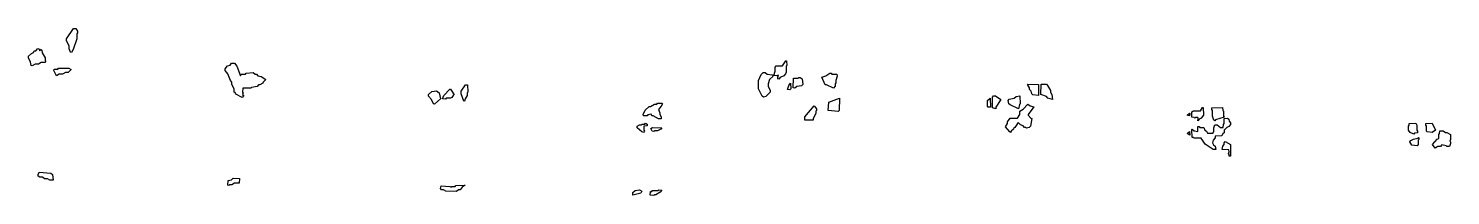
# Model space of a CAD drawing. Header units: millimetres. Extents: x 0 to 8843, y 0 to 1041.
import ezdxf

# ---------------------------------------------------------------- set-up
doc = ezdxf.new("R2010")
doc.units = ezdxf.units.MM
doc.layers.add('K', color=7, linetype='Continuous')

msp = doc.modelspace()

# ---------------------------------------------------------------- linework, layer by layer
at = {"layer": 'K'}
for points in [[(252.9, 914.1), (252.9, 929.6), (235.7, 965.9), (235.7, 976.3), (280.8, 1041.1), (293.7, 1041.1), (304.5, 1022.9), (304.5, 1012.5), (300.2, 1007.3), (300.2, 976.3), (278.8, 908.9), (268, 890.7), (261.5, 893.3), (252.9, 914.1)], [(12.9, 831.2), (0, 857.1), (0, 867.6), (19.3, 885.7), (32.2, 890.9), (36.5, 901.3), (45.1, 901.3), (57.9, 916.8), (64.5, 914.2), (70.8, 901.4), (75.1, 911.7), (83.8, 906.4), (85.9, 888.3), (103.1, 857.2), (103.1, 841.7), (107.4, 836.4), (100.9, 828.6), (79.4, 828.6), (62.3, 818.2), (40.8, 818.2), (23.7, 807.9), (17.2, 810.5), (12.9, 831.2)], [(1289.3, 631.8), (1285, 642.2), (1278.6, 644.8), (1278.6, 665.5), (1265.7, 691.4), (1265.7, 706.9), (1257.2, 717.3), (1240, 758.7), (1222.9, 779.4), (1222.9, 789.9), (1237.9, 808), (1255, 813.2), (1263.6, 823.6), (1280.9, 823.6), (1295.9, 805.4), (1319.4, 746.1), (1323.6, 756.3), (1349.3, 756.3), (1353.6, 761.4), (1396.6, 766.6), (1409.4, 756.3), (1418, 756.3), (1426.6, 745.9), (1448, 740.7), (1476, 722.5), (1458.8, 706.9), (1456.6, 699.1), (1439.4, 688.8), (1430.9, 688.8), (1422.3, 678.4), (1388, 673.2), (1383.7, 668), (1332.3, 668), (1330.2, 644.9), (1334.5, 639.7), (1330.2, 629.3), (1338.8, 624.1), (1328, 611), (1289.3, 631.8)], [(4660, 738.1), (4664.3, 743.3), (4662.2, 750.8), (4653.7, 745.7), (4634.3, 748.3), (4642.9, 774.3), (4642.9, 800.2), (4649.3, 808.1), (4687.9, 808.1), (4709.3, 839.1), (4713.8, 839.1), (4715.9, 810.5), (4711.6, 805.3), (4711.6, 769.1), (4707.3, 758.7), (4696.6, 745.7), (4675.2, 735.4), (4666.6, 725), (4660, 727.6), (4660, 738.1)], [(160.7, 787.3), (182.2, 787.3), (186.5, 792.5), (250.8, 792.5), (266, 784.7), (246.6, 766.4), (229.4, 766.4), (212.3, 756.1), (190.8, 756.1), (173.6, 745.7), (158.6, 779.5), (160.7, 787.3)], [(4557.2, 753.6), (4567.9, 766.6), (4580.8, 766.6), (4593.7, 756.3), (4623.7, 751.1), (4630.2, 743.2), (4608.8, 722.5), (4600.2, 696.6), (4600.2, 681.1), (4613.1, 655.2), (4613.1, 644.8), (4585.1, 616.3), (4570.1, 613.7), (4561.5, 618.9), (4540, 665.5), (4540, 717.4), (4557.2, 753.6)], [(4790.8, 735.6), (4799.4, 735.6), (4810.2, 727.7), (4814.5, 691.4), (4808, 683.6), (4778, 678.4), (4765.1, 668), (4754.3, 670.7), (4756.4, 730.4), (4786.5, 730.4), (4790.8, 735.6)], [(4934.3, 738.1), (4957.9, 745.9), (4983.6, 761.5), (4992.3, 761.5), (4996.6, 756.3), (5026.6, 756.3), (5028.8, 743.2), (5020.2, 717.3), (5020.2, 701.8), (5015.9, 696.6), (5015.9, 681.1), (5005.1, 668), (4962.2, 688.8), (4953.6, 688.8), (4934.3, 738.1)], [(2488.6, 618.9), (2488.6, 629.3), (2507.9, 647.5), (2538, 652.7), (2553, 639.7), (2561.6, 603.4), (2525.1, 569.6), (2518.6, 572.3), (2505.7, 598.2), (2488.6, 618.9)], [(2582.9, 624.2), (2619.3, 663.1), (2623.7, 663.1), (2640.9, 637.2), (2647.4, 634.5), (2632.3, 611.1), (2623.7, 605.9), (2598, 605.9), (2593.7, 600.7), (2574.2, 603.3), (2582.9, 624.2)], [(2690, 650), (2717.9, 689), (2730.9, 689), (2733.1, 644.8), (2728.8, 639.6), (2728.8, 624.1), (2715.9, 603.4), (2711.6, 587.8), (2707.2, 587.8), (2690, 634.5), (2690, 650)], [(4735.1, 657.7), (4720, 660.3), (4728.6, 686.3), (4739.5, 699.5), (4741.6, 665.5), (4735.1, 657.7)], [(6000.8, 621.6), (6013.7, 621.6), (6045.9, 598.3), (6015.9, 551.6), (6015.9, 541.1), (5994.3, 546.4), (5994.3, 613.8), (6000.8, 621.6)], [(6092.8, 593.1), (6099.3, 600.9), (6129.3, 606.1), (6142.2, 616.4), (6163.8, 621.7), (6165.9, 572.3), (6161.6, 567.1), (6157.3, 541.1), (6103.6, 564.5), (6097.1, 572.3), (6092.8, 593.1)], [(6238.6, 634.4), (6234.3, 650), (6225.7, 660.3), (6225.7, 670.7), (6212.8, 691.5), (6215.1, 694.1), (6281.6, 691.5), (6281.6, 624), (6245.1, 626.6), (6238.6, 634.4)], [(6330.8, 616.3), (6294.3, 629.2), (6296.4, 694.1), (6330.9, 694.1), (6337.3, 686.3), (6354.5, 655.2), (6354.5, 644.9), (6363.1, 629.3), (6367.4, 598.1), (6339.3, 605.9), (6330.8, 616.3)], [(3917.2, 479), (3885.1, 497.1), (3876.5, 497.1), (3872.2, 507.5), (3850.9, 502.3), (3846.6, 497.1), (3825, 497.1), (3822.9, 505), (3835.7, 531), (3859.3, 554.3), (3867.9, 554.3), (3893.6, 569.8), (3906.5, 569.8), (3910.8, 575), (3940.9, 575), (3943.1, 572.3), (3934.5, 556.7), (3917.4, 536.1), (3925.9, 515.4), (3925.9, 505), (3934.5, 489.5), (3934.5, 479), (3917.2, 479)], [(4900.2, 530.9), (4895.9, 525.7), (4895.9, 510.2), (4878.8, 479.1), (4878.8, 468.7), (4827.1, 468.7), (4827.1, 489.5), (4885.1, 559.5), (4900.2, 541.3), (4900.2, 530.9)], [(5035.1, 523), (4972.8, 530.8), (4977.1, 582.8), (5043.8, 606.1), (5041.6, 530.9), (5035.1, 523)], [(5964.3, 556.8), (5964.3, 593.1), (5979.5, 606.2), (5981.6, 551.5), (5968.6, 551.5), (5964.3, 556.8)], [(6088.6, 448.1), (6088.6, 458.4), (6103.6, 481.8), (6150.8, 481.8), (6165.7, 505), (6165.7, 525.8), (6185, 538.8), (6215.1, 569.9), (6228, 559.5), (6251.7, 551.7), (6217.3, 505), (6217.3, 499.9), (6232.3, 481.8), (6238.8, 479.2), (6230.2, 432.5), (6223.7, 424.7), (6206.5, 419.5), (6202.2, 424.6), (6193.6, 424.6), (6185, 435), (6167.9, 440.2), (6155.1, 455.7), (6133.7, 424.7), (6127.3, 422.1), (6125.2, 414.3), (6110.2, 401.4), (6108, 393.5), (6101.5, 396.2), (6075.7, 427.3), (6088.6, 448.1)], [(7253.7, 481.6), (7249.3, 486.8), (7234.3, 489.4), (7234.3, 520.6), (7245.1, 528.4), (7287.9, 528.4), (7300.8, 549.1), (7305.2, 549.1), (7307.3, 499.8), (7292.3, 481.6), (7279.4, 476.5), (7270.7, 465.8), (7272.9, 479.1), (7270.7, 486.8), (7258, 486.8), (7253.7, 481.6)], [(7362.9, 530.9), (7358.6, 536.1), (7358.6, 546.5), (7425.2, 549.1), (7427.3, 530.9), (7431.6, 525.8), (7431.6, 494.7), (7436, 489.4), (7382.3, 471.3), (7378, 466.1), (7371.4, 468.7), (7362.9, 494.6), (7362.9, 530.9)], [(3784.3, 422.1), (3784.3, 432.6), (3799.4, 440.4), (3812.2, 440.4), (3816.5, 445.6), (3833.6, 445.6), (3837.9, 450.8), (3846.6, 445.5), (3846.6, 435), (3827.3, 432.4), (3827.3, 406.7), (3831.7, 401.4), (3825.1, 393.6), (3814.3, 396.2), (3784.3, 422.1)], [(7219.4, 512.9), (7221.6, 510.2), (7219.5, 497.1), (7204.2, 499.8), (7219.4, 512.9)], [(7245.1, 362.5), (7236.4, 362.5), (7234.3, 411.8), (7236.5, 414.5), (7249.4, 404.1), (7270.7, 399), (7270.7, 430), (7279.4, 430), (7283.7, 424.8), (7309.5, 424.8), (7315.9, 406.7), (7324.5, 401.5), (7330.9, 388.6), (7365.1, 388.6), (7371.4, 396.3), (7371.4, 422.2), (7377.9, 440.4), (7390.8, 440.4), (7412.3, 424.8), (7429.3, 424.8), (7431.4, 442.9), (7435.7, 448.1), (7435.7, 479.2), (7455.1, 481.8), (7463.8, 476.6), (7465.9, 463.6), (7474.5, 453.3), (7474.5, 442.8), (7463.7, 429.8), (7450.9, 424.7), (7435.9, 406.6), (7435.9, 391), (7427.3, 385.8), (7420.9, 372.9), (7380.2, 370.3), (7380.2, 360), (7367.3, 344.4), (7363.1, 329), (7369.5, 316.1), (7380.2, 308.3), (7384.5, 287.4), (7367.2, 287.4), (7317.9, 321.1), (7292.2, 357.3), (7249.3, 357.3), (7245.1, 362.5)], [(8581.4, 432.6), (8585.7, 437.7), (8585.7, 448.1), (8626.6, 450.7), (8633.1, 437.7), (8633.1, 406.7), (8637.3, 401.5), (8637.3, 391), (8618, 388.4), (8613.7, 383.2), (8592.2, 393.6), (8581.4, 406.6), (8581.4, 432.6)], [(8692.9, 401.4), (8692.9, 432.5), (8688.6, 437.7), (8688.6, 448.1), (8729.4, 450.7), (8748.8, 406.6), (8729.4, 393.6), (8697.2, 396.2), (8692.9, 401.4)], [(3870, 417), (3880.8, 424.8), (3938.9, 422.2), (3932.3, 414.3), (3910.8, 403.9), (3893.7, 403.9), (3889.4, 398.7), (3878.6, 401.4), (3870, 417)], [(7204.2, 385.9), (7219.5, 399.1), (7221.6, 375.4), (7204.2, 385.9)], [(8592.2, 342), (8613.6, 352.3), (8639.3, 357.5), (8643.7, 362.8), (8645.9, 360.1), (8645.9, 349.6), (8641.6, 344.4), (8641.6, 318.6), (8635.1, 310.7), (8602.9, 313.3), (8590, 334.1), (8592.2, 342)], [(8770, 354.9), (8770, 380.8), (8774.3, 385.9), (8776.4, 404.1), (8798, 404.1), (8810.8, 393.8), (8819.4, 393.8), (8843.1, 380.8), (8843.1, 349.6), (8838.8, 339.3), (8843.1, 334.2), (8843.1, 323.7), (8836.6, 305.5), (8819.3, 305.5), (8815, 310.7), (8789.4, 315.9), (8780.9, 305.5), (8763.7, 305.5), (8746.5, 295.1), (8731.4, 318.6), (8759.3, 352.3), (8770, 354.9)], [(7463.6, 284.8), (7422.8, 287.4), (7427.1, 308.3), (7435.7, 318.6), (7435.7, 329), (7442.2, 336.8), (7474.5, 318.6), (7474.5, 246), (7465.7, 246), (7465.7, 256.4), (7461.4, 261.6), (7465.7, 272), (7463.6, 284.8)], [(117.9, 103.6), (100.8, 103.6), (87.9, 113.9), (70.8, 113.9), (60, 121.8), (60, 132.2), (66.5, 145.2), (139.4, 140), (150.2, 132.2), (154.5, 95.8), (132.9, 95.8), (117.9, 103.6)], [(1240, 64.8), (1242.1, 93.4), (1263.6, 98.6), (1272.2, 109), (1313.1, 106.4), (1310.9, 77.7), (1280.8, 77.7), (1263.7, 67.3), (1250.9, 67.3), (1246.6, 62.1), (1240, 64.8)], [(2567.9, 36.3), (2561.4, 44.1), (2565.7, 59.8), (2619.4, 57.2), (2627.9, 52), (2632.2, 57.2), (2653.6, 57.2), (2657.9, 62.3), (2716.2, 65), (2696.6, 51.8), (2683.7, 36.3), (2675.1, 36.3), (2662.3, 25.9), (2595.8, 28.5), (2580.8, 36.3), (2567.9, 36.3)], [(3758.6, 18.3), (3773.6, 31.3), (3799.4, 36.5), (3814.5, 28.6), (3808, 15.6), (3758.6, 2.6), (3758.6, 18.3)], [(3867.9, 26.1), (3876.5, 26.1), (3880.8, 31.3), (3915.1, 31.3), (3919.3, 36.5), (3938.9, 33.8), (3928, 20.7), (3902.3, 5.2), (3893.7, 5.2), (3889.4, 0), (3865.7, 2.6), (3867.9, 26.1)]]:
    msp.add_lwpolyline(points, close=True, dxfattribs=at)

doc.saveas('drawing.dxf')
